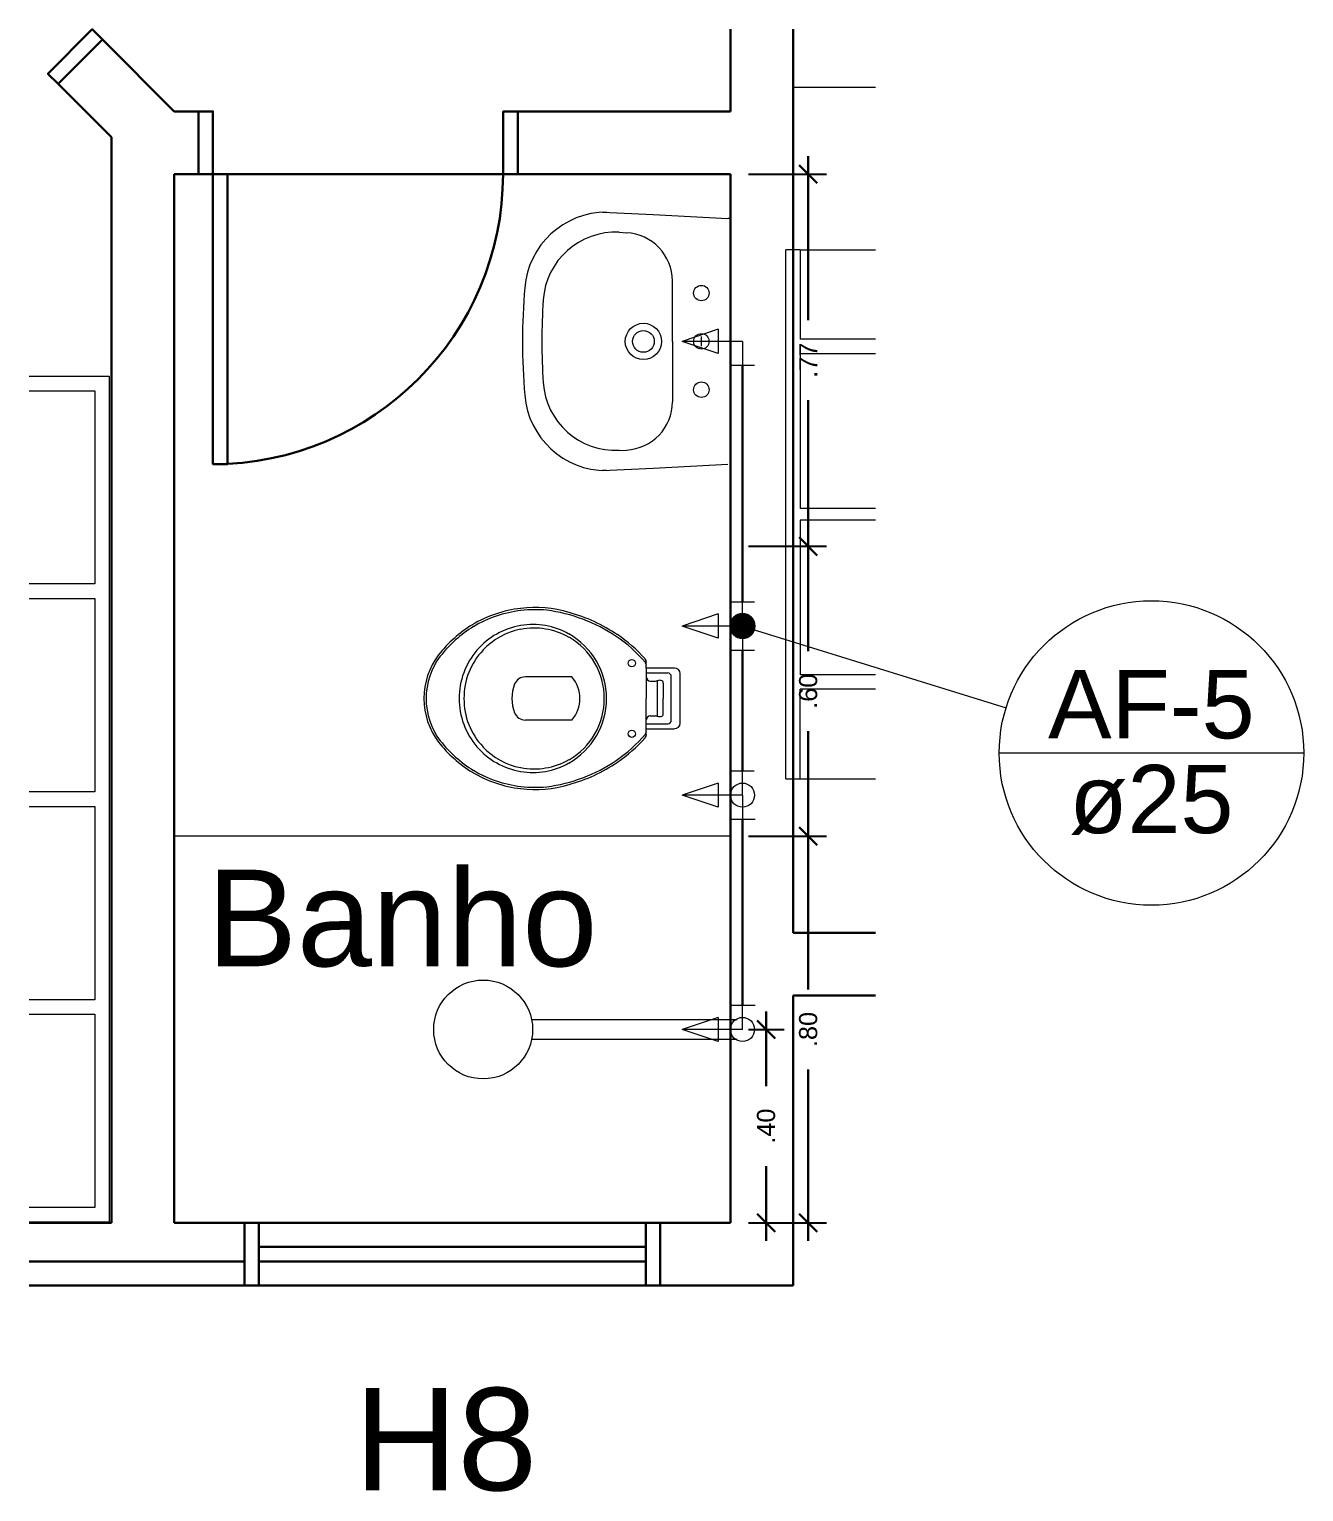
# Model space of a CAD drawing. Header units: inches. Extents: x -21 to 129, y -108 to 34.
# Drawn here: x -13.594 to -10.957, y -47.386 to -44.36 of the extents above; entities that cross this region are included whole.
import ezdxf

# ---------------------------------------------------------------- set-up
doc = ezdxf.new("R2010")
doc.units = ezdxf.units.IN
doc.header["$MEASUREMENT"] = 0
doc.linetypes.add('Dashed', pattern=[0.75, 0.5, -0.25])
for name, color, linetype, lineweight in [('AF-Colunas', 8, 'Continuous', 30), ('AF-Conexões detalhe', 8, 'Continuous', 20), ('AF-Indicação coluna', 5, 'Continuous', 20), ('AF-Textos coluna', 7, 'Continuous', 20), ('AF-Tubos detalhe', 170, 'Continuous', 30), ('DI-Detalhes', 6, 'Dashed', 30), ('xcota', 1, 'Continuous', 30), ('xEIXO', 3, 'Continuous', 30), ('XJANELAS E PORTAS', 4, 'Continuous', 30), ('xMOVEIS', 253, 'Continuous', 20), ('XPAREDE', 7, 'Continuous', 30), ('xPISO', 4, 'Continuous', 30), ('xTEXTO', 7, 'Continuous', 20)]:
    doc.layers.add(name, color=color, linetype=linetype, lineweight=lineweight)
doc.styles.add('Arial', font='arial.ttf')
doc.dimstyles.new('cota-25', dxfattribs={"dimtxt": 0.0375, "dimasz": 0.0375, "dimexe": 0.0375, "dimexo": 0.0375, "dimgap": 0.05, "dimtad": 0, "dimzin": 4, "dimdsep": 46, "dimtxsty": 'Arial', "dimblk": 'OBLIQUE', "dimcen": 0.0375, "dimdle": 0.0375, "dimclrd": 256, "dimclrt": 4, "dimadec": 0, "dimazin": 1, "dimtfac": 1, "dimtix": 1, "dimtofl": 0, "dimtmove": 0, "dimatfit": 3, "dimfxl": 0, "dimtolj": 1, "dimtzin": 0, "dimlwd": -1, "dimarcsym": 0})

# ---------------------------------------------------------------- blocks, each defined once
blk = doc.blocks.new('_Oblique')
at = {"color": 0, "linetype": 'ByBlock', "lineweight": -2}
blk.add_line((-0.5, -0.5), (0.5, 0.5), dxfattribs=at)
blk = doc.blocks.new('*D64')
at = {"layer": 'Defpoints', "color": 0, "transparency": 16777216}
for p in [(-12.1432, -46.4295), (-12.0693, -46.4295), (-12.1432, -46.8295)]:
    blk.add_point(p, dxfattribs=at)
at = {"layer": 'xcota', "transparency": 16777216}
for p, q in [((-12.0693, -46.392), (-12.0693, -46.5467)), ((-12.0693, -46.867), (-12.0693, -46.7123))]:
    blk.add_line(p, q, dxfattribs=at)
at = {"layer": 'xcota', "color": 0, "lineweight": -2, "transparency": 16777216}
for p, q in [((-12.1057, -46.4295), (-12.0318, -46.4295)), ((-12.1057, -46.8295), (-12.0318, -46.8295))]:
    blk.add_line(p, q, dxfattribs=at)
at = {"layer": 'xcota', "transparency": 16777216, "xscale": 0.0375, "yscale": 0.0375, "zscale": 0.0375}
for p, rotation in [((-12.0693, -46.4295), 90), ((-12.0693, -46.8295), 270)]:
    blk.add_blockref('_Oblique', p, dxfattribs=dict(at, rotation=rotation))
at = {"layer": 'xcota', "color": 4, "transparency": 16777216, "insert": (-12.0693, -46.6295), "char_height": 0.0375, "attachment_point": 5, "rotation": 90, "style": 'Arial'}
blk.add_mtext('\\A1;.40', dxfattribs=at)
blk = doc.blocks.new('*D65')
at = {"layer": 'Defpoints', "color": 0, "transparency": 16777216}
for p in [(-12.1432, -46.0295), (-11.9822, -46.0295), (-12.1432, -46.8295)]:
    blk.add_point(p, dxfattribs=at)
at = {"layer": 'xcota', "transparency": 16777216}
for p, q in [((-11.9822, -45.992), (-11.9822, -46.3467)), ((-11.9822, -46.867), (-11.9822, -46.5123))]:
    blk.add_line(p, q, dxfattribs=at)
at = {"layer": 'xcota', "color": 0, "lineweight": -2, "transparency": 16777216}
for p, q in [((-12.1057, -46.0295), (-11.9447, -46.0295)), ((-12.1057, -46.8295), (-11.9447, -46.8295))]:
    blk.add_line(p, q, dxfattribs=at)
at = {"layer": 'xcota', "transparency": 16777216, "xscale": 0.0375, "yscale": 0.0375, "zscale": 0.0375}
for p, rotation in [((-11.9822, -46.0295), 90), ((-11.9822, -46.8295), 270)]:
    blk.add_blockref('_Oblique', p, dxfattribs=dict(at, rotation=rotation))
at = {"layer": 'xcota', "color": 4, "transparency": 16777216, "insert": (-11.9822, -46.4295), "char_height": 0.0375, "attachment_point": 5, "rotation": 90, "style": 'Arial'}
blk.add_mtext('\\A1;.80', dxfattribs=at)
blk = doc.blocks.new('*D66')
at = {"layer": 'Defpoints', "color": 0, "transparency": 16777216}
for p in [(-12.1432, -45.4295), (-11.9822, -45.4295), (-12.1432, -46.0295)]:
    blk.add_point(p, dxfattribs=at)
at = {"layer": 'xcota', "transparency": 16777216}
for p, q in [((-11.9822, -45.392), (-11.9822, -45.6467)), ((-11.9822, -46.067), (-11.9822, -45.8123))]:
    blk.add_line(p, q, dxfattribs=at)
at = {"layer": 'xcota', "color": 0, "lineweight": -2, "transparency": 16777216}
for p, q in [((-12.1057, -45.4295), (-11.9447, -45.4295)), ((-12.1057, -46.0295), (-11.9447, -46.0295))]:
    blk.add_line(p, q, dxfattribs=at)
at = {"layer": 'xcota', "transparency": 16777216, "xscale": 0.0375, "yscale": 0.0375, "zscale": 0.0375}
for p, rotation in [((-11.9822, -45.4295), 90), ((-11.9822, -46.0295), 270)]:
    blk.add_blockref('_Oblique', p, dxfattribs=dict(at, rotation=rotation))
at = {"layer": 'xcota', "color": 4, "transparency": 16777216, "insert": (-11.9822, -45.7295), "char_height": 0.0375, "attachment_point": 5, "rotation": 90, "style": 'Arial'}
blk.add_mtext('\\A1;.60', dxfattribs=at)
blk = doc.blocks.new('*D67')
at = {"layer": 'Defpoints', "color": 0, "transparency": 16777216}
for p in [(-12.1432, -44.6595), (-11.9822, -44.6595), (-12.1432, -45.4295)]:
    blk.add_point(p, dxfattribs=at)
at = {"layer": 'xcota', "transparency": 16777216}
for p, q in [((-11.9822, -44.622), (-11.9822, -44.9617)), ((-11.9822, -45.467), (-11.9822, -45.1274))]:
    blk.add_line(p, q, dxfattribs=at)
at = {"layer": 'xcota', "color": 0, "lineweight": -2, "transparency": 16777216}
for p, q in [((-12.1057, -44.6595), (-11.9447, -44.6595)), ((-12.1057, -45.4295), (-11.9447, -45.4295))]:
    blk.add_line(p, q, dxfattribs=at)
at = {"layer": 'xcota', "transparency": 16777216, "xscale": 0.0375, "yscale": 0.0375, "zscale": 0.0375}
for p, rotation in [((-11.9822, -44.6595), 90), ((-11.9822, -45.4295), 270)]:
    blk.add_blockref('_Oblique', p, dxfattribs=dict(at, rotation=rotation))
at = {"layer": 'xcota', "color": 4, "transparency": 16777216, "insert": (-11.9822, -45.0445), "char_height": 0.0375, "attachment_point": 5, "rotation": 90, "style": 'Arial'}
blk.add_mtext('\\A1;.77', dxfattribs=at)

msp = doc.modelspace()

# ---------------------------------------------------------------- linework, layer by layer
at = {"layer": 'AF-Colunas', "linetype": 'Continuous', "const_width": 0.025}
msp.add_lwpolyline([(-12.1057, -45.5945, 1), (-12.1307, -45.5945, 1)], format="xyb", close=True, dxfattribs=at)
at = {"layer": 'AF-Colunas', "linetype": 'Continuous'}
msp.add_circle((-12.1182, -45.5945), 0.025, dxfattribs=at)
at = {"layer": 'AF-Conexões detalhe', "linetype": 'Continuous'}
for p, q in [((-12.1682, -44.9805), (-12.2432, -45.0055)), ((-12.1182, -45.0055), (-12.2432, -45.0055)), ((-12.1682, -45.0305), (-12.2432, -45.0055)), ((-12.1682, -44.9805), (-12.1682, -45.0305)), ((-12.1182, -45.0055), (-12.1182, -45.0555)), ((-12.0932, -45.0555), (-12.1432, -45.0555)), ((-12.1432, -45.5445), (-12.0932, -45.5445)), ((-12.1182, -45.5945), (-12.1182, -45.5445)), ((-12.1682, -45.5695), (-12.2432, -45.5945)), ((-12.1682, -45.5695), (-12.1682, -45.6195)), ((-12.1182, -45.5945), (-12.2432, -45.5945)), ((-12.1682, -45.6195), (-12.2432, -45.5945)), ((-12.1182, -45.5945), (-12.1182, -45.6445)), ((-12.1432, -45.6445), (-12.0932, -45.6445)), ((-12.1443, -45.8945), (-12.0943, -45.8945)), ((-12.1182, -45.9445), (-12.1182, -45.8945)), ((-12.1682, -45.9195), (-12.2432, -45.9445)), ((-12.1682, -45.9195), (-12.1682, -45.9695)), ((-12.1182, -45.9445), (-12.2432, -45.9445)), ((-12.1682, -45.9695), (-12.2432, -45.9445)), ((-12.1182, -45.9445), (-12.1182, -45.9945)), ((-12.1421, -45.9945), (-12.0921, -45.9945)), ((-12.1421, -46.3795), (-12.0921, -46.3795)), ((-12.1182, -46.4295), (-12.1182, -46.3795)), ((-12.1682, -46.4045), (-12.2432, -46.4295)), ((-12.1682, -46.4045), (-12.1682, -46.4545)), ((-12.1182, -46.4295), (-12.2432, -46.4295)), ((-12.1682, -46.4545), (-12.2432, -46.4295))]:
    msp.add_line(p, q, dxfattribs=at)
for centre in [(-12.1182, -45.5945), (-12.1182, -45.5945), (-12.1182, -45.5945), (-12.1182, -45.9445), (-12.1182, -45.9445), (-12.1182, -46.4295), (-12.1182, -46.4295), (-12.1182, -46.4295)]:
    msp.add_circle(centre, 0.025, dxfattribs=at)
at = {"layer": 'AF-Indicação coluna'}
for p, q in [((-12.1182, -45.5945), (-11.573, -45.7639)), ((-11.5871, -45.8573), (-10.9571, -45.8573))]:
    msp.add_line(p, q, dxfattribs=at)
msp.add_circle((-11.2721, -45.8573), 0.315, dxfattribs=at)
at = {"layer": 'AF-Tubos detalhe'}
for p, q in [((-12.1182, -45.5445), (-12.1182, -45.0555)), ((-12.1182, -45.6445), (-12.1182, -45.8945)), ((-12.1182, -45.9945), (-12.1182, -46.3795))]:
    msp.add_line(p, q, dxfattribs=at)
at = {"layer": 'xcota'}
msp.add_line((-12.1432, -46.0295), (-12.1432, -45.4295), dxfattribs=at)
at = {"layer": 'xEIXO'}
for p, q in [((-12.1182, -45.6195), (-12.1182, -45.5695)), ((-12.1432, -45.5945), (-12.0932, -45.5945))]:
    msp.add_line(p, q, dxfattribs=at)
at = {"layer": 'XJANELAS E PORTAS'}
for p, q in [((-12.3182, -46.8295), (-13.1187, -46.8295)), ((-12.3182, -46.9595), (-13.1187, -46.9595))]:
    msp.add_line(p, q, dxfattribs=at)
for points in [[(-13.5337, -44.4725), (-13.5552, -44.4515), (-13.4632, -44.3595), (-13.4422, -44.381)], [(-13.2437, -44.5295), (-13.2137, -44.5295), (-13.2137, -44.6595), (-13.2437, -44.6595)], [(-12.5832, -44.6595), (-12.6132, -44.6595), (-12.6132, -44.5295), (-12.5832, -44.5295)], [(-13.1487, -46.8295), (-13.1187, -46.8295), (-13.1187, -46.9595), (-13.1487, -46.9595)], [(-12.2882, -46.9595), (-12.3182, -46.9595), (-12.3182, -46.8295), (-12.2882, -46.8295)]]:
    msp.add_lwpolyline(points, dxfattribs=at)
for points in [[(-13.2137, -44.6595), (-13.1837, -44.6595), (-13.1837, -45.2595), (-13.2137, -45.2595), (-13.2137, -44.6595), (-13.2137, -44.6595)], [(-12.3182, -46.8795), (-13.1187, -46.8795), (-13.1187, -46.9095), (-12.3182, -46.9095), (-12.3182, -46.8795), (-12.3182, -46.8795)]]:
    msp.add_lwpolyline(points, close=True, dxfattribs=at)
msp.add_arc((-13.2137, -44.6595), 0.6001, 270, 0, dxfattribs=at)
at = {"layer": 'xMOVEIS'}
for p, q in [((-11.8432, -44.48), (-12.0132, -44.48)), ((-12.4077, -44.738), (-12.3032, -44.743)), ((-12.3032, -44.743), (-12.1482, -44.751)), ((-12.1432, -44.756), (-12.1432, -45.0055)), ((-12.3732, -44.7795), (-12.3582, -44.7805)), ((-12.0287, -45.9105), (-12.0287, -44.816)), ((-11.9987, -44.816), (-12.0287, -44.816)), ((-11.9987, -44.816), (-11.9987, -45.001)), ((-11.9987, -44.816), (-11.8432, -44.816)), ((-12.2632, -45.0055), (-12.2632, -44.8805)), ((-12.2632, -45.0055), (-12.2632, -45.1305)), ((-12.1932, -45.0055), (-12.2132, -45.0055)), ((-12.2032, -45.0155), (-12.2032, -44.9955)), ((-12.1432, -45.2545), (-12.1432, -45.0055)), ((-11.8432, -45.001), (-11.9987, -45.001)), ((-11.8432, -45.031), (-11.9987, -45.031)), ((-11.9987, -45.031), (-11.9987, -45.351)), ((-12.3732, -45.231), (-12.3582, -45.2305)), ((-12.4077, -45.273), (-12.3032, -45.2675)), ((-12.3992, -45.273), (-12.4077, -45.273)), ((-12.3032, -45.2675), (-12.1482, -45.2595)), ((-11.8432, -45.351), (-11.9987, -45.351)), ((-11.8432, -45.3755), (-11.9987, -45.3755)), ((-11.9987, -45.3755), (-11.9987, -45.6955)), ((-12.3172, -45.675), (-12.3172, -45.67)), ((-12.4712, -45.7), (-12.5672, -45.7)), ((-12.3172, -45.682), (-12.3172, -45.675)), ((-12.3172, -45.682), (-12.3172, -45.7445)), ((-12.2592, -45.682), (-12.3172, -45.682)), ((-12.2732, -45.692), (-12.3172, -45.692)), ((-12.2657, -45.7445), (-12.2657, -45.6995)), ((-12.2472, -45.7445), (-12.2472, -45.693)), ((-11.8432, -45.6955), (-11.9987, -45.6955)), ((-12.3092, -45.7085), (-12.2982, -45.7085)), ((-12.2937, -45.7445), (-12.2937, -45.709)), ((-12.2822, -45.713), (-12.2822, -45.7445)), ((-11.9987, -45.9105), (-11.9987, -45.7255)), ((-11.8432, -45.7255), (-11.9987, -45.7255)), ((-12.3172, -45.807), (-12.3172, -45.7445)), ((-12.2937, -45.78), (-12.2937, -45.7445)), ((-12.2822, -45.776), (-12.2822, -45.7445)), ((-12.2657, -45.7895), (-12.2657, -45.7445)), ((-12.2472, -45.796), (-12.2472, -45.7445)), ((-12.5672, -45.789), (-12.4712, -45.789)), ((-12.3092, -45.7805), (-12.2982, -45.7805)), ((-12.3172, -45.797), (-12.2732, -45.797)), ((-12.3172, -45.807), (-12.2592, -45.807)), ((-12.3172, -45.814), (-12.3172, -45.807)), ((-12.3172, -45.819), (-12.3172, -45.814)), ((-12.0287, -45.9105), (-11.9987, -45.9105)), ((-11.9987, -45.9105), (-11.8432, -45.9105)), ((-12.1432, -46.0295), (-13.2937, -46.0295)), ((-12.1292, -46.4095), (-12.5547, -46.4095)), ((-12.5547, -46.4495), (-12.1292, -46.4495))]:
    msp.add_line(p, q, dxfattribs=at)
for points in [[(-13.5937, -45.0775), (-13.4282, -45.0775), (-13.4282, -46.828), (-13.5937, -46.828)], [(-13.5937, -45.1075), (-13.4582, -45.1075), (-13.4582, -45.5075), (-13.5937, -45.5075)], [(-13.5937, -45.5375), (-13.4582, -45.5375), (-13.4582, -45.938), (-13.5937, -45.938)], [(-13.5937, -45.968), (-13.4582, -45.968), (-13.4582, -46.368), (-13.5937, -46.368)], [(-13.5937, -46.398), (-13.4582, -46.398), (-13.4582, -46.798), (-13.5937, -46.798)]]:
    msp.add_lwpolyline(points, dxfattribs=at)
for centre, radius in [((-12.2032, -44.9055), 0.016), ((-12.3232, -45.0055), 0.0375), ((-12.3232, -45.0055), 0.0225), ((-12.2032, -45.0055), 0.016), ((-12.2032, -45.1055), 0.016), ((-12.3472, -45.6715), 0.0075), ((-12.3472, -45.8175), 0.0075), ((-12.6547, -46.4295), 0.1023)]:
    msp.add_circle(centre, radius, dxfattribs=at)
for centre, radius, start, end in [((-12.3992, -44.908), 0.17, 90, 175.302), ((-12.1482, -44.756), 0.005, 0, 87.0582), ((-12.3807, -44.9295), 0.15, 87.0582, 176.284), ((-12.3632, -44.8805), 0.1, 0, 87.0582), ((-11.2127, -45.0055), 1.3606, 175.302, 180), ((-11.2127, -45.0055), 1.3206, 176.284, 180), ((-11.2127, -45.0055), 1.3606, 180, 184.698), ((-11.2127, -45.0055), 1.3206, 180, 183.716), ((-12.3807, -45.081), 0.15, 183.716, 272.942), ((-12.3992, -45.103), 0.17, 184.698, 270), ((-12.3632, -45.1305), 0.1, 272.942, 0), ((-12.5492, -45.8045), 0.248, 96.483, 121.073), ((-12.5492, -45.8045), 0.2435, 96.4779, 121.067), ((-12.5472, -45.7995), 0.2433, 73.2378, 97.0453), ((-12.5472, -45.7995), 0.2388, 84.2407, 97.0506), ((-12.5652, -45.89), 0.3308, 55.8497, 82.7065), ((-12.5652, -45.89), 0.3353, 55.8476, 74.7475), ((-12.5362, -45.82), 0.2681, 121.681, 141.84), ((-12.5362, -45.82), 0.2636, 121.686, 141.83), ((-12.5497, -45.7475), 0.1566, 100.028, 138.778), ((-12.5502, -45.7425), 0.1437, 100.808, 136.926), ((-12.5507, -45.737), 0.1458, 59.7019, 100.446), ((-12.5492, -45.744), 0.1452, 60.1948, 101.066), ((-12.5537, -45.745), 0.1544, 0.2488, 60.3441), ((-12.5497, -45.744), 0.1456, 359.888, 60.0886), ((-12.5582, -45.8765), 0.316, 40.7546, 55.5359), ((-12.5582, -45.8765), 0.3205, 41.9479, 55.5381), ((-12.6282, -45.744), 0.149, 143.002, 180.128), ((-12.6282, -45.744), 0.1445, 143.02, 180.128), ((-12.5512, -45.7445), 0.1533, 139.336, 180.055), ((-12.5522, -45.743), 0.1422, 136.228, 180.664), ((-12.3272, -45.6695), 0.0102, 358.309, 45.2439), ((-12.3262, -45.6765), 0.00945, 6.988, 38.6516), ((-12.5677, -45.724), 0.0241, 89.1095, 156.49), ((-12.5227, -45.7445), 0.0683, 319.312, 40.6882), ((-12.3087, -45.7), 0.00832, 184.718, 267.985), ((-12.2727, -45.699), 0.00729, 358.275, 91.725), ((-12.2587, -45.6935), 0.0118, 3.6802, 91.299), ((-12.5107, -45.7445), 0.0846, 159.222, 200.778), ((-12.2987, -45.6965), 0.0119, 274.052, 294.02), ((-12.2897, -45.72), 0.0131, 70.6125, 109.658), ((-12.2877, -45.713), 0.00592, 43.936, 67.4017), ((-12.2887, -45.7125), 0.00666, 357.957, 36.1023), ((-12.6282, -45.745), 0.149, 179.872, 216.998), ((-12.6282, -45.745), 0.1445, 179.872, 216.98), ((-12.5512, -45.7445), 0.1533, 179.945, 220.664), ((-12.5522, -45.746), 0.1422, 179.336, 223.772), ((-12.5537, -45.744), 0.1544, 299.656, 359.751), ((-12.5497, -45.745), 0.1456, 299.911, 0.1122), ((-12.5677, -45.765), 0.0241, 203.51, 270.891), ((-12.3087, -45.789), 0.00832, 92.0149, 175.282), ((-12.2987, -45.7925), 0.0119, 65.9796, 85.9479), ((-12.2897, -45.769), 0.0131, 250.342, 289.388), ((-12.2877, -45.776), 0.00592, 292.598, 316.064), ((-12.2887, -45.776), 0.00666, 323.898, 2.0428), ((-12.2727, -45.7895), 0.00729, 268.275, 1.725), ((-12.5582, -45.612), 0.316, 304.464, 319.245), ((-12.3272, -45.819), 0.0102, 314.756, 1.6914), ((-12.3262, -45.8125), 0.00945, 321.348, 353.012), ((-12.2587, -45.795), 0.0118, 268.701, 356.32), ((-12.5362, -45.669), 0.2681, 218.16, 238.319), ((-12.5362, -45.669), 0.2636, 218.17, 238.314), ((-12.5497, -45.7415), 0.1566, 221.222, 259.972), ((-12.5502, -45.7465), 0.1437, 223.074, 259.192), ((-12.5582, -45.612), 0.3205, 304.462, 318.052), ((-12.5507, -45.752), 0.1458, 259.554, 300.298), ((-12.5492, -45.745), 0.1452, 258.934, 299.805), ((-12.5652, -45.599), 0.3308, 277.293, 304.15), ((-12.5652, -45.599), 0.3353, 285.252, 304.152), ((-12.5492, -45.6845), 0.248, 238.927, 263.517), ((-12.5492, -45.6845), 0.2435, 238.933, 263.522), ((-12.5472, -45.6895), 0.2433, 262.955, 286.762), ((-12.5472, -45.6895), 0.2388, 262.949, 275.759)]:
    msp.add_arc(centre, radius, start, end, dxfattribs=at)
at = {"layer": 'XPAREDE'}
for p, q in [((-12.1432, -44.5295), (-12.1432, -44.3595)), ((-12.0132, -46.2295), (-12.0132, -44.3595)), ((-13.5337, -44.4725), (-13.4422, -44.381)), ((-13.2937, -44.5295), (-13.4422, -44.381)), ((-13.4237, -44.583), (-13.5337, -44.4725)), ((-13.2937, -44.5295), (-13.2437, -44.5295)), ((-13.2437, -44.6595), (-13.2437, -44.5295)), ((-12.5832, -44.5295), (-12.1432, -44.5295)), ((-12.5832, -44.6595), (-12.5832, -44.5295)), ((-13.4237, -46.8295), (-13.4237, -44.583)), ((-13.2937, -46.8295), (-13.2937, -44.6595)), ((-13.2937, -44.6595), (-13.2437, -44.6595)), ((-12.5832, -44.6595), (-12.1432, -44.6595)), ((-12.1432, -46.8295), (-12.1432, -44.6595)), ((-12.0132, -46.2295), (-11.8432, -46.2295)), ((-12.0132, -46.9595), (-12.0132, -46.3595)), ((-12.0132, -46.3595), (-11.8432, -46.3595)), ((-13.5937, -46.8295), (-13.4237, -46.8295)), ((-13.1487, -46.8295), (-13.2937, -46.8295)), ((-13.1487, -46.8295), (-13.1487, -46.9595)), ((-12.1432, -46.8295), (-12.2882, -46.8295)), ((-12.2882, -46.8295), (-12.2882, -46.9595)), ((-13.1487, -46.9095), (-13.5937, -46.9095)), ((-13.1487, -46.9595), (-13.5937, -46.9595)), ((-12.0132, -46.9595), (-12.2882, -46.9595))]:
    msp.add_line(p, q, dxfattribs=at)
at = {"layer": 'xPISO'}
msp.add_line((-12.5832, -44.6595), (-13.2437, -44.6595), dxfattribs=at)

# ---------------------------------------------------------------- texts
at = {"layer": 'AF-Textos coluna', "char_height": 0.1412, "attachment_point": 8, "line_spacing_factor": 0.798, "style": 'Arial'}
for s, insert, width in [('AF-5', (-11.2724, -45.829), 0.442367), ('ø25', (-11.2724, -46.027), 0.351701)]:
    msp.add_mtext(s, dxfattribs=dict(at, insert=insert, width=width))
at = {"layer": 'DI-Detalhes', "insert": (-12.7322, -47.3861), "char_height": 0.2118, "width": 0.408957, "attachment_point": 8, "line_spacing_factor": 0.798, "style": 'Arial'}
msp.add_mtext('H8', dxfattribs=at)
at = {"layer": 'xTEXTO', "insert": (-12.8222, -46.3015), "char_height": 0.20003, "width": 1.081341, "attachment_point": 8, "line_spacing_factor": 0.798, "style": 'Arial'}
msp.add_mtext('Banho', dxfattribs=at)

# ---------------------------------------------------------------- dimensions: what is measured, and where the dimension line sits
at = {"layer": 'xcota'}
dim = msp.add_linear_dim(base=(-11.9822, -44.6595), p1=(-12.1432, -45.4295), p2=(-12.1432, -44.6595), angle=90, dimstyle='cota-25', override={"dimtmove": 1}, dxfattribs=at)
dim.commit()
dim.dimension.update_dxf_attribs({"geometry": '*D67', "text_midpoint": (-11.9822, -45.0445)})
for base, p1, p2, picture, middle in [((-11.9822, -45.4295), (-12.1432, -46.0295), (-12.1432, -45.4295), '*D66', (-11.9822, -45.7295)), ((-11.9822, -46.0295), (-12.1432, -46.8295), (-12.1432, -46.0295), '*D65', (-11.9822, -46.4295)), ((-12.0693, -46.4295), (-12.1432, -46.8295), (-12.1432, -46.4295), '*D64', (-12.0693, -46.6295))]:
    dim = msp.add_linear_dim(base=base, p1=p1, p2=p2, angle=90, dimstyle='cota-25', dxfattribs=at)
    dim.commit()
    dim.dimension.update_dxf_attribs({"geometry": picture, "text_midpoint": middle})

doc.saveas('drawing.dxf')
